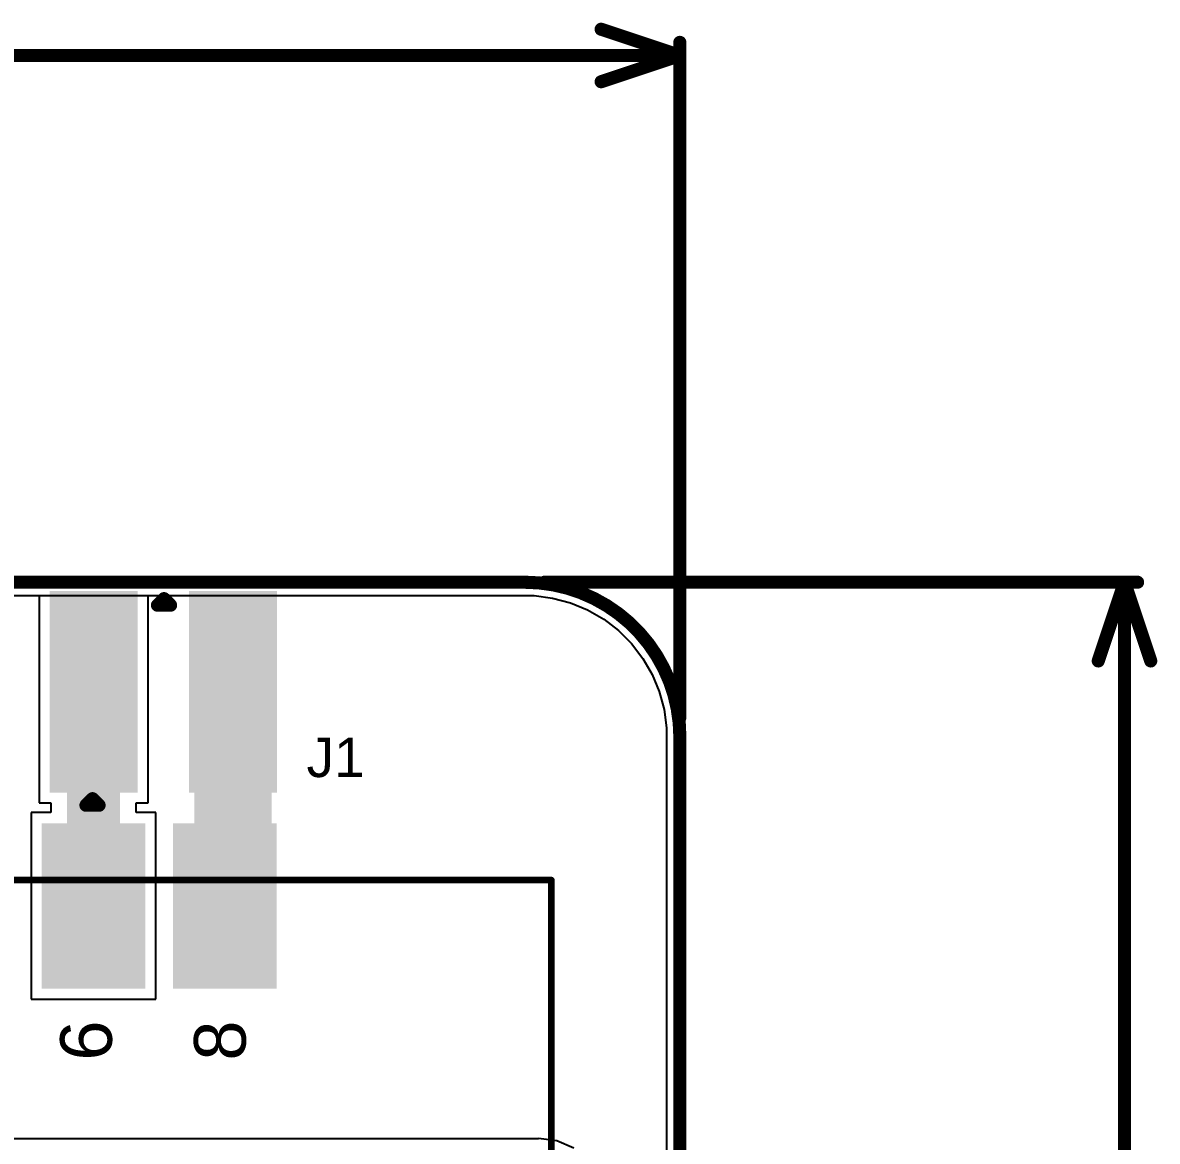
# Model space of a CAD drawing. Header units: inches. Extents: x -46 to 312, y 0 to 111.
# Drawn here: x -6.72 to 15.24, y 39.18 to 60.83 of the extents above; entities that cross this region are included whole.
import ezdxf

# ---------------------------------------------------------------- set-up
doc = ezdxf.new("R2010")
doc.units = ezdxf.units.IN
for name, color, linetype in [('Board Outline', 216, 'Continuous'), ('Bottom Layer', 5, 'Continuous'), ('Bottom Paste', 16, 'Continuous'), ('Bottom Solder', 6, 'Continuous'), ('Draft and Dimension', 6, 'Continuous'), ('Top Layer', 1, 'Continuous'), ('Top Overlay', 2, 'Continuous'), ('Top Paste', 8, 'Continuous'), ('Top Solder', 216, 'Continuous')]:
    doc.layers.add(name, color=color, linetype=linetype)
doc.styles.add('Arial', font='', dxfattribs={"height": 0.2})
doc.styles.get('Arial').set_extended_font_data('Arial')

# ---------------------------------------------------------------- blocks, each defined once
blk = doc.blocks.new('HC_12_M______SMD_17')
at = {"layer": 'Top Layer'}
for points in [[(11.627, 3.486), (14.627, 3.486), (14.627, 1.686), (11.627, 1.686)], [(11.627, 0.946), (14.627, 0.946), (14.627, -0.854), (11.627, -0.854)]]:
    blk.add_hatch(color=1, dxfattribs=at).paths.add_polyline_path(points)
at = {"layer": 'Top Paste'}
for points in [[(11.627, 3.486), (14.627, 3.486), (14.627, 1.686), (11.627, 1.686)], [(11.627, 0.946), (14.627, 0.946), (14.627, -0.854), (11.627, -0.854)]]:
    blk.add_hatch(color=8, dxfattribs=at).paths.add_polyline_path(points)
at = {"layer": 'Top Solder'}
for points in [[(11.525, 3.588), (14.728, 3.588), (14.728, 1.585), (11.525, 1.585)], [(11.525, 1.048), (14.728, 1.048), (14.728, -0.955), (11.525, -0.955)]]:
    blk.add_hatch(color=216, dxfattribs=at).paths.add_polyline_path(points)
at = {"layer": 'Top Overlay'}
for points in [[(13.627, 8.126, 0.127, 0.127, 0), (13.627, -6.274, 0.127, 0.127, 0)], [(-14.173, -6.274, 0.127, 0.127, 0), (13.627, -6.274, 0.127, 0.127, 0)]]:
    blk.add_lwpolyline(points, format="xyseb", dxfattribs=at)
blk.add_lwpolyline([(13.595, -6.274, 0.0635, 0.0635, 1), (13.659, -6.274, 0.0635, 0.0635, 1)], format="xyseb", close=True, dxfattribs=at)
blk.add_lwpolyline([(13.595, -6.274, 0.0635, 0.0635, 1), (13.659, -6.274, 0.0635, 0.0635, 1)], format="xyseb", close=True, dxfattribs=at)
at = {"layer": 'Top Overlay', "style": 'Arial'}
for s, p in [('6', (10.131, 2.232)), ('8', (10.131, -0.359))]:
    blk.add_text(s, height=1, dxfattribs=at).set_placement(p)
blk = doc.blocks.new('CON_SMA_EDGE_S_90')
at = {"layer": 'Bottom Layer'}
for points in [[(-1.75, 6.15), (1.95, 6.15), (1.95, 4.65), (-1.75, 4.65)], [(-1.75, 0.75), (1.95, 0.75), (1.95, -0.75), (-1.75, -0.75)]]:
    blk.add_hatch(color=5, dxfattribs=at).paths.add_polyline_path(points)
at = {"layer": 'Bottom Paste'}
for points in [[(-1.75, 6.15), (1.95, 6.15), (1.95, 4.65), (-1.75, 4.65)], [(-1.75, 0.75), (1.95, 0.75), (1.95, -0.75), (-1.75, -0.75)]]:
    blk.add_hatch(color=16, dxfattribs=at).paths.add_polyline_path(points)
at = {"layer": 'Bottom Solder'}
for points in [[(-1.852, 6.252), (2.052, 6.252), (2.052, 4.548), (-1.852, 4.548)], [(-1.852, 0.852), (2.052, 0.852), (2.052, -0.852), (-1.852, -0.852)]]:
    blk.add_hatch(color=6, dxfattribs=at).paths.add_polyline_path(points)
at = {"layer": 'Top Layer'}
for points in [[(-1.75, 6.15), (1.95, 6.15), (1.95, 4.65), (-1.75, 4.65)], [(-1.75, 3.45), (1.95, 3.45), (1.95, 1.95), (-1.75, 1.95)], [(-1.75, 0.75), (1.95, 0.75), (1.95, -0.75), (-1.75, -0.75)]]:
    blk.add_hatch(color=1, dxfattribs=at).paths.add_polyline_path(points)
at = {"layer": 'Top Paste'}
for points in [[(-1.75, 6.15), (1.95, 6.15), (1.95, 4.65), (-1.75, 4.65)], [(-1.75, 3.45), (1.95, 3.45), (1.95, 1.95), (-1.75, 1.95)], [(-1.75, 0.75), (1.95, 0.75), (1.95, -0.75), (-1.75, -0.75)]]:
    blk.add_hatch(color=8, dxfattribs=at).paths.add_polyline_path(points)
at = {"layer": 'Top Solder'}
for points in [[(-1.852, 6.252), (2.052, 6.252), (2.052, 4.548), (-1.852, 4.548)], [(-1.852, 3.552), (2.052, 3.552), (2.052, 1.848), (-1.852, 1.848)], [(-1.852, 0.852), (2.052, 0.852), (2.052, -0.852), (-1.852, -0.852)]]:
    blk.add_hatch(color=216, dxfattribs=at).paths.add_polyline_path(points)
at = {"layer": 'Top Overlay'}
for points in [[(-1.956, -0.483, 0.127, 0.127, 0), (-1.956, 5.969, 0.127, 0.127, 0)], [(-1.702, 4.064, 0.254, 0.254, 0), (-1.575, 4.191, 0.254, 0.254, 0)], [(-1.575, 3.937, 0.254, 0.254, 0), (-1.702, 4.064, 0.254, 0.254, 0)], [(-1.575, 3.937, 0.254, 0.254, 0), (-1.575, 4.191, 0.254, 0.254, 0)], [(2.172, 2.68, 0.254, 0.254, 0), (2.299, 2.807, 0.254, 0.254, 0)], [(2.299, 2.553, 0.254, 0.254, 0), (2.299, 2.807, 0.254, 0.254, 0)], [(2.299, 2.553, 0.254, 0.254, 0), (2.172, 2.68, 0.254, 0.254, 0)]]:
    blk.add_lwpolyline(points, format="xyseb", dxfattribs=at)
for points in [[(-1.988, 5.969, 0.0635, 0.0635, 1), (-1.924, 5.969, 0.0635, 0.0635, 1)], [(-1.765, 4.064, 0.127, 0.127, 1), (-1.638, 4.064, 0.127, 0.127, 1)], [(-1.765, 4.064, 0.127, 0.127, 1), (-1.638, 4.064, 0.127, 0.127, 1)], [(-1.638, 4.191, 0.127, 0.127, 1), (-1.511, 4.191, 0.127, 0.127, 1)], [(-1.638, 4.191, 0.127, 0.127, 1), (-1.511, 4.191, 0.127, 0.127, 1)], [(-1.638, 3.937, 0.127, 0.127, 1), (-1.511, 3.937, 0.127, 0.127, 1)], [(-1.638, 3.937, 0.127, 0.127, 1), (-1.511, 3.937, 0.127, 0.127, 1)], [(2.235, 2.807, 0.127, 0.127, 1), (2.362, 2.807, 0.127, 0.127, 1)], [(2.235, 2.807, 0.127, 0.127, 1), (2.362, 2.807, 0.127, 0.127, 1)], [(2.108, 2.68, 0.127, 0.127, 1), (2.235, 2.68, 0.127, 0.127, 1)], [(2.108, 2.68, 0.127, 0.127, 1), (2.235, 2.68, 0.127, 0.127, 1)], [(2.235, 2.553, 0.127, 0.127, 1), (2.362, 2.553, 0.127, 0.127, 1)], [(2.235, 2.553, 0.127, 0.127, 1), (2.362, 2.553, 0.127, 0.127, 1)], [(-1.988, -0.483, 0.0635, 0.0635, 1), (-1.924, -0.483, 0.0635, 0.0635, 1)]]:
    blk.add_lwpolyline(points, format="xyseb", close=True, dxfattribs=at)

msp = doc.modelspace()

# ---------------------------------------------------------------- hatches: boundary and pattern name
at = {"layer": 'Top Layer'}
for points in [[(-1.898, 49.731), (-3.398, 49.731), (-3.398, 42.234), (-1.898, 42.234)], [(-5.862, 43.734), (-4.836, 43.734), (-4.836, 47.881), (-5.862, 47.881)]]:
    msp.add_hatch(color=1, dxfattribs=at).paths.add_polyline_path(points)

# ---------------------------------------------------------------- linework, layer by layer
at = {"layer": 'Board Outline'}
for points in [[(-37.962, 50, 0.254, 0.254, 0), (3, 50, 0.254, 0.254, 0)], [(3, 50, 0.254, 0.254, -0.414214), (6, 47, 0.254, 0.254, 0)], [(6, 47, 0.254, 0.254, 0), (6, 6, 0.254, 0.254, 0)]]:
    msp.add_lwpolyline(points, format="xyseb", dxfattribs=at)
for points in [[(2.936, 50, 0.127, 0.127, 1), (3.063, 50, 0.127, 0.127, 1)], [(2.936, 50, 0.127, 0.127, 1), (3.063, 50, 0.127, 0.127, 1)], [(5.936, 47, 0.127, 0.127, 1), (6.063, 47, 0.127, 0.127, 1)], [(5.936, 47, 0.127, 0.127, 1), (6.063, 47, 0.127, 0.127, 1)]]:
    msp.add_lwpolyline(points, format="xyseb", close=True, dxfattribs=at)
at = {"layer": 'Bottom Layer'}
for p, q in [((-37.703, 49.741), (3.18, 49.741)), ((3.18, 49.741), (3.536, 49.694)), ((3.536, 49.694), (3.883, 49.601)), ((3.883, 49.601), (4.215, 49.464)), ((4.215, 49.464), (4.526, 49.284)), ((4.526, 49.284), (4.811, 49.065)), ((4.811, 49.065), (5.065, 48.811)), ((5.065, 48.811), (5.284, 48.526)), ((5.284, 48.526), (5.464, 48.215)), ((5.464, 48.215), (5.601, 47.883)), ((5.601, 47.883), (5.694, 47.536)), ((5.694, 47.536), (5.741, 47.18)), ((5.741, 47.18), (5.741, 47)), ((5.741, 47), (5.741, 6.259)), ((3.266, 39.226), (-14.362, 39.226)), ((3.62, 39.183), (3.266, 39.229)), ((3.266, 39.229), (3.266, 39.226)), ((3.95, 39.046), (3.62, 39.183))]:
    msp.add_line(p, q, dxfattribs=at)
at = {"layer": 'Draft and Dimension'}
for points in [[(4.476, 60.706, 0.254, 0.254, 0), (6, 60.198, 0.254, 0.254, 0)], [(6, 47.381, 0.254, 0.254, 0), (6, 60.452, 0.254, 0.254, 0)], [(-14.03, 60.198, 0.254, 0.254, 0), (6, 60.198, 0.254, 0.254, 0)], [(4.476, 59.69, 0.254, 0.254, 0), (6, 60.198, 0.254, 0.254, 0)], [(3.381, 50, 0.254, 0.254, 0), (14.859, 50, 0.254, 0.254, 0)], [(14.097, 48.476, 0.254, 0.254, 0), (14.605, 50, 0.254, 0.254, 0)], [(14.605, 50, 0.254, 0.254, 0), (15.113, 48.476, 0.254, 0.254, 0)], [(14.605, 29.951, 0.254, 0.254, 0), (14.605, 50, 0.254, 0.254, 0)]]:
    msp.add_lwpolyline(points, format="xyseb", dxfattribs=at)
for points in [[(4.412, 60.706, 0.127, 0.127, 1), (4.539, 60.706, 0.127, 0.127, 1)], [(5.936, 60.452, 0.127, 0.127, 1), (6.063, 60.452, 0.127, 0.127, 1)], [(5.936, 60.198, 0.127, 0.127, 1), (6.063, 60.198, 0.127, 0.127, 1)], [(5.936, 60.198, 0.127, 0.127, 1), (6.063, 60.198, 0.127, 0.127, 1)], [(5.936, 60.198, 0.127, 0.127, 1), (6.063, 60.198, 0.127, 0.127, 1)], [(4.412, 59.69, 0.127, 0.127, 1), (4.539, 59.69, 0.127, 0.127, 1)], [(3.317, 50, 0.127, 0.127, 1), (3.444, 50, 0.127, 0.127, 1)], [(14.541, 50, 0.127, 0.127, 1), (14.668, 50, 0.127, 0.127, 1)], [(14.541, 50, 0.127, 0.127, 1), (14.668, 50, 0.127, 0.127, 1)], [(14.541, 50, 0.127, 0.127, 1), (14.668, 50, 0.127, 0.127, 1)], [(14.796, 50, 0.127, 0.127, 1), (14.922, 50, 0.127, 0.127, 1)], [(14.034, 48.476, 0.127, 0.127, 1), (14.161, 48.476, 0.127, 0.127, 1)], [(15.05, 48.476, 0.127, 0.127, 1), (15.177, 48.476, 0.127, 0.127, 1)], [(5.936, 47.381, 0.127, 0.127, 1), (6.063, 47.381, 0.127, 0.127, 1)]]:
    msp.add_lwpolyline(points, format="xyseb", close=True, dxfattribs=at)
at = {"layer": 'Top Layer'}
for p, q in [((-37.703, 49.741), (-6.403, 49.741)), ((-6.403, 49.741), (-6.403, 45.726)), ((-4.293, 45.726), (-4.293, 49.741)), ((-4.293, 49.741), (3.18, 49.741)), ((3.18, 49.741), (3.536, 49.694)), ((3.536, 49.694), (3.883, 49.601)), ((3.883, 49.601), (4.215, 49.464)), ((4.215, 49.464), (4.526, 49.284)), ((4.526, 49.284), (4.811, 49.065)), ((4.811, 49.065), (5.065, 48.811)), ((5.065, 48.811), (5.284, 48.526)), ((5.284, 48.526), (5.464, 48.215)), ((5.464, 48.215), (5.601, 47.883)), ((5.601, 47.883), (5.694, 47.536)), ((5.694, 47.536), (5.741, 47.18)), ((5.741, 47.18), (5.741, 47)), ((5.741, 47), (5.741, 6.259)), ((-6.403, 45.726), (-6.173, 45.726)), ((-6.173, 45.726), (-6.173, 45.539)), ((-4.525, 45.539), (-4.525, 45.726)), ((-4.525, 45.726), (-4.293, 45.726)), ((-6.173, 45.539), (-6.553, 45.539)), ((-6.553, 45.539), (-6.553, 41.929)), ((-4.143, 45.539), (-4.525, 45.539)), ((-4.143, 41.929), (-4.143, 45.539)), ((-6.553, 41.929), (-4.143, 41.929))]:
    msp.add_line(p, q, dxfattribs=at)

# ---------------------------------------------------------------- block references
for name, p, rotation in [('CON_SMA_EDGE_S_90', (-8.048, 47.981), 270), ('HC_12_M______SMD_17', (-2.762, 30.607), 90)]:
    msp.add_blockref(name, p, dxfattribs=dict(rotation=rotation))

# ---------------------------------------------------------------- texts
at = {"layer": 'Top Overlay', "style": 'Arial'}
msp.add_text('J1', height=0.762, dxfattribs=at).set_placement((-1.226, 46.228))

doc.saveas('drawing.dxf')
